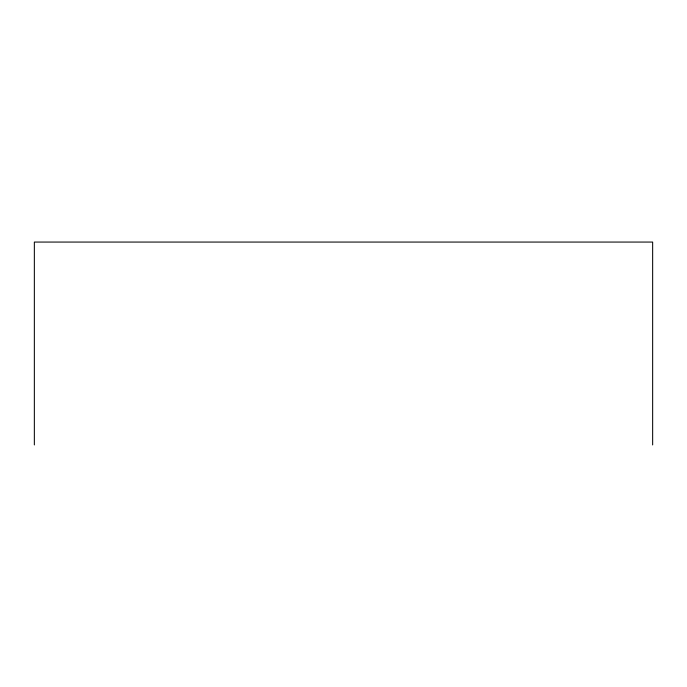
<?xml version="1.0" encoding="UTF-8"?>
<svg xmlns="http://www.w3.org/2000/svg" width="687" height="687" viewBox="0 0 687 687"><rect width="100%" height="100%" fill="white"/><g stroke="black" fill="none" stroke-linecap="round" stroke-linejoin="round"><path stroke-width="1.03" d="M652.65 444.936L652.65 242.064L34.35 242.064L34.35 444.936"/></g></svg>
